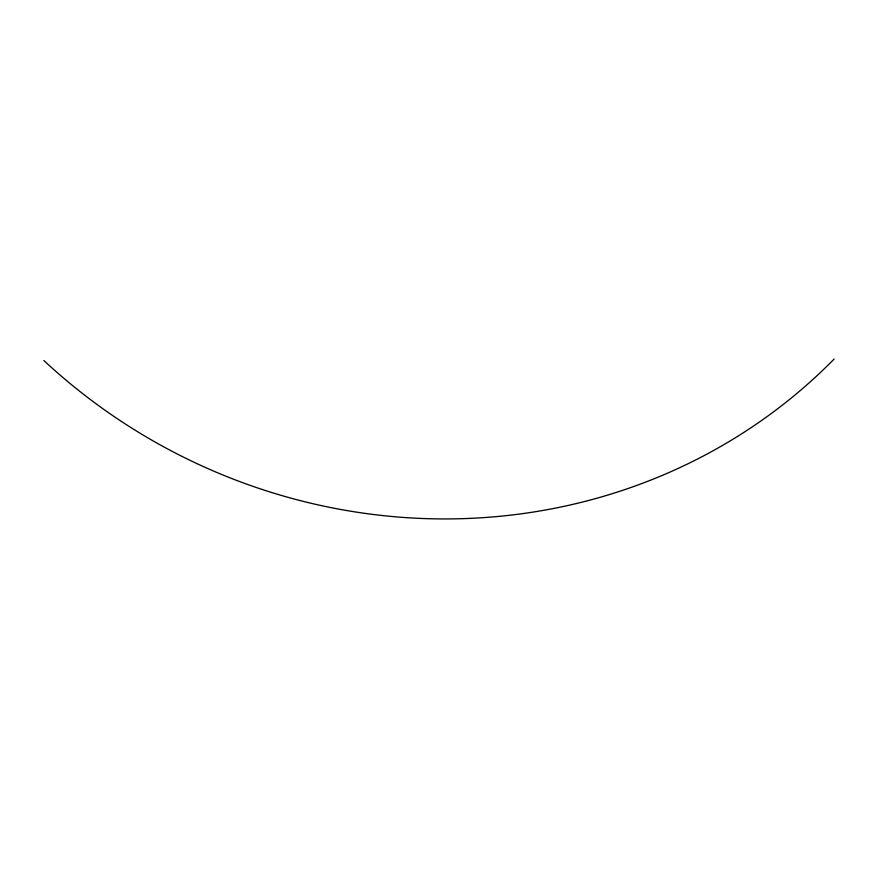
<?xml version="1.0" encoding="UTF-8"?>
<svg xmlns="http://www.w3.org/2000/svg" width="878" height="878" viewBox="0 0 878 878"><rect width="100%" height="100%" fill="white"/><g stroke="black" fill="none" stroke-linecap="round" stroke-linejoin="round"><path stroke-width="1.32" d="M834.1 359.069A564.971 537.325 27.3 0 1 43.9 360.562"/></g></svg>
